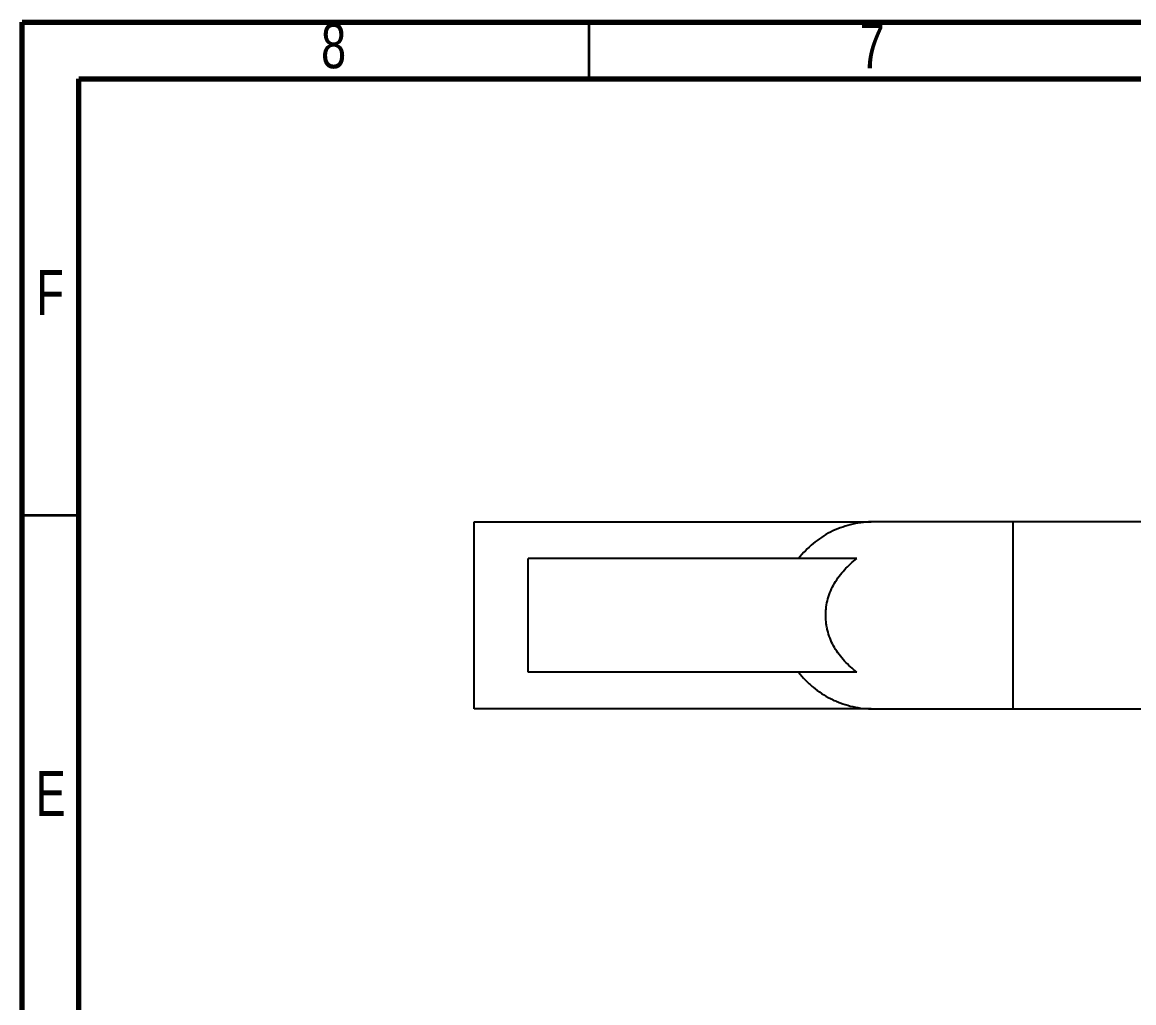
# Model space of a CAD drawing. Header units: millimetres. Extents: x 15 to 415, y 5 to 292.
# Drawn here: x 15 to 113, y 205.5 to 292 of the extents above; entities that cross this region are included whole.
import ezdxf

# ---------------------------------------------------------------- set-up
doc = ezdxf.new("R2010")
doc.units = ezdxf.units.MM
doc.styles.add('SLDTEXTSTYLE0', font='TXT', dxfattribs={"width": 0.75})

msp = doc.modelspace()

# ---------------------------------------------------------------- linework, layer by layer
at = {"color": 7, "linetype": 'Continuous', "lineweight": 70}
for p, q in [((15, 5), (15, 292)), ((15, 292), (415, 292)), ((20, 10), (20, 287)), ((20, 287), (410, 287))]:
    msp.add_line(p, q, dxfattribs=at)
at = {"color": 7, "linetype": 'Continuous', "lineweight": 35}
for p, q in [((65, 287), (65, 292)), ((20, 248.5), (15, 248.5))]:
    msp.add_line(p, q, dxfattribs=at)
at = {"color": 7, "linetype": 'Continuous', "lineweight": 25}
for p, q in [((54.8602, 231.4525), (54.8602, 247.9525)), ((54.8602, 247.9525), (89.8602, 247.9525)), ((102.3602, 247.9525), (89.8602, 247.9525)), ((89.8602, 247.9525), (89.8602, 247.9488)), ((187.3602, 247.9525), (102.3602, 247.9525)), ((59.6283, 234.7025), (59.6283, 244.7025)), ((88.6117, 244.7025), (59.6283, 244.7025)), ((88.6117, 234.7025), (59.6283, 234.7025)), ((89.8602, 231.4525), (54.8602, 231.4525)), ((89.8602, 231.4562), (89.8602, 231.4525)), ((89.8602, 231.4525), (102.3602, 231.4525)), ((102.3602, 231.4525), (187.3602, 231.4525))]:
    msp.add_line(p, q, dxfattribs=at)
at = {"color": 8, "linetype": 'Continuous', "lineweight": 25}
for p, q in [((102.3602, 247.9525), (102.3602, 239.7025)), ((102.3602, 239.7025), (102.3602, 231.4525))]:
    msp.add_line(p, q, dxfattribs=at)
at = {"color": 7, "linetype": 'Continuous', "lineweight": 25}
for points, knots in [([(89.8602, 247.9488), (89.7049, 247.9442), (89.5489, 247.9354), (89.2395, 247.9093), (89.0856, 247.8921), (88.6264, 247.8281), (88.3237, 247.7689), (87.7248, 247.6174), (87.4276, 247.5247), (86.8452, 247.3065), (86.5626, 247.1822), (86.014, 246.9042), (85.748, 246.7504), (85.2329, 246.4131), (84.9831, 246.229), (84.2641, 245.6336), (83.8377, 245.1905), (83.4626, 244.7025)], [0, 0, 0, 0, 0.0625, 0.0625, 0.125, 0.125, 0.25, 0.25, 0.375, 0.375, 0.5, 0.5, 0.625, 0.625, 0.75, 0.75, 1, 1, 1, 1]), ([(88.6117, 234.7025), (88.2164, 234.9953), (87.8499, 235.3187), (87.3512, 235.8579), (87.1935, 236.0467), (86.8974, 236.4448), (86.7613, 236.651), (86.3928, 237.2882), (86.1983, 237.7389), (86.0298, 238.34), (85.9999, 238.4621), (85.949, 238.7057), (85.9277, 238.8278), (85.8764, 239.1951), (85.859, 239.4412), (85.858, 239.8121), (85.8619, 239.9361), (85.8783, 240.1846), (85.8909, 240.3097), (85.9414, 240.6819), (85.9916, 240.9251), (86.1233, 241.4021), (86.2047, 241.6359), (86.398, 242.0944), (86.5099, 242.3184), (86.7566, 242.7466), (86.8921, 242.9523), (87.1855, 243.3482), (87.3442, 243.5391), (87.8471, 244.0842), (88.2156, 244.4092), (88.6117, 244.7025)], [0, 0, 0, 0, 0.125, 0.125, 0.1875, 0.1875, 0.25, 0.25, 0.375, 0.375, 0.40625, 0.40625, 0.4375, 0.4375, 0.5, 0.5, 0.53125, 0.53125, 0.5625, 0.5625, 0.625, 0.625, 0.6875, 0.6875, 0.75, 0.75, 0.8125, 0.8125, 0.875, 0.875, 1, 1, 1, 1]), ([(83.4626, 234.7025), (83.6499, 234.4588), (83.8511, 234.2252), (84.1741, 233.8904), (84.2856, 233.7811), (84.5136, 233.5701), (84.6301, 233.4682), (85.2247, 232.9766), (85.7391, 232.6397), (86.4308, 232.2897), (86.5721, 232.223), (86.8566, 232.0984), (87.0001, 232.0403), (87.4338, 231.8784), (87.7274, 231.7869), (88.3235, 231.6362), (88.626, 231.577), (89.24, 231.4914), (89.5516, 231.4653), (89.8602, 231.4562)], [0, 0, 0, 0, 0.125, 0.125, 0.1875, 0.1875, 0.25, 0.25, 0.5, 0.5, 0.5625, 0.5625, 0.625, 0.625, 0.75, 0.75, 0.875, 0.875, 1, 1, 1, 1])]:
    msp.add_open_spline(points, degree=3, knots=knots, dxfattribs=at)

# ---------------------------------------------------------------- texts
at = {"color": 7, "linetype": 'Continuous', "lineweight": 0, "char_height": 3.9687, "attachment_point": 2, "style": 'SLDTEXTSTYLE0'}
for s, insert in [('8', (42.46, 291.9131)), ('7', (89.96, 291.9131)), ('F', (17.4577, 270.1631)), ('E', (17.5078, 225.987))]:
    msp.add_mtext(s, dxfattribs=dict(at, insert=insert))

doc.saveas('drawing.dxf')
